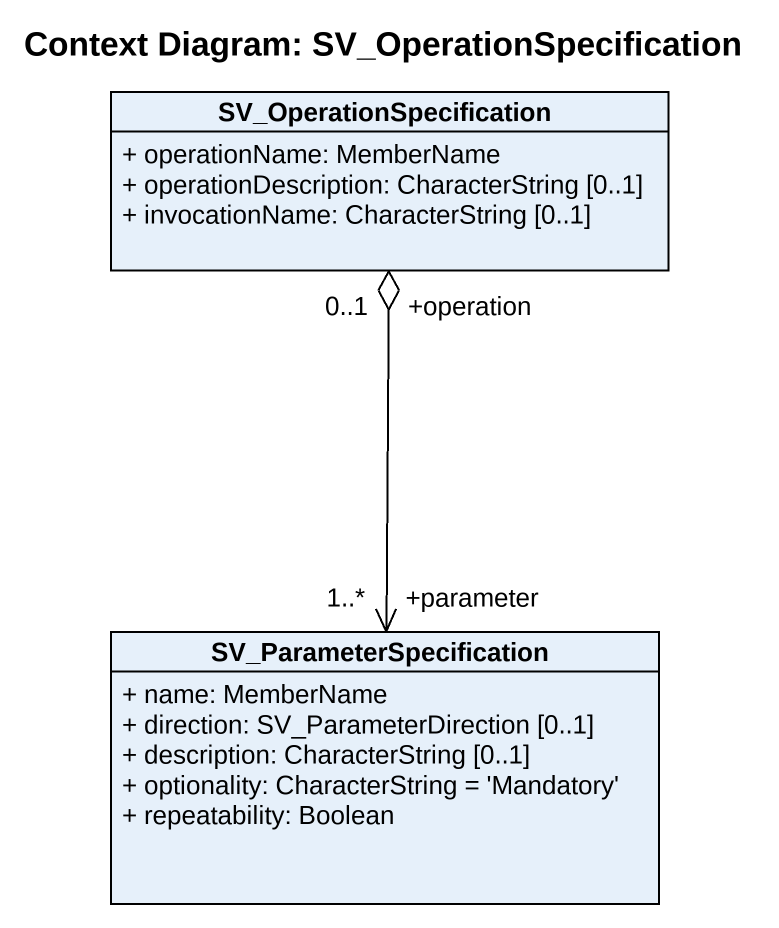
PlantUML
@startuml
title Context Diagram: SV_OperationSpecification
hide circle
hide empty members
skinparam classAttributeIconSize 0
class SV_OperationSpecification {
  + operationName: MemberName
  + operationDescription: CharacterString [0..1]
  + invocationName: CharacterString [0..1]
}
class SV_ParameterSpecification {
  + name: MemberName
  + direction: SV_ParameterDirection [0..1]
  + description: CharacterString [0..1]
  + optionality: CharacterString = 'Mandatory'
  + repeatability: Boolean
}
SV_OperationSpecification "+operation\n0..1" o--> "+parameter\n1..*" SV_ParameterSpecification
@enduml
